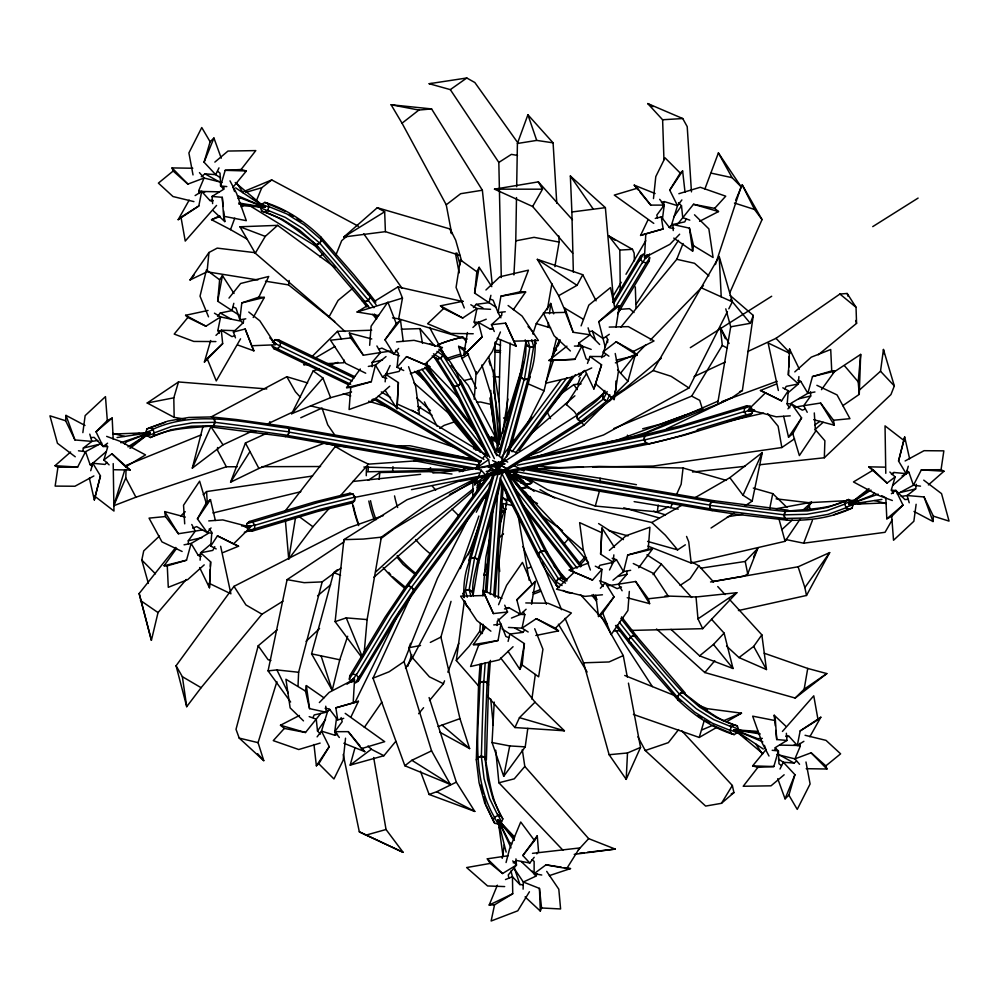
<?xml version="1.0" encoding="UTF-8"?>
<svg xmlns="http://www.w3.org/2000/svg" width="999" height="999" viewBox="0 0 999 999"><rect width="100%" height="100%" fill="white"/><g stroke="black" fill="none" stroke-linecap="round" stroke-linejoin="round"><path stroke-width="1.5" d="M499.188 442.694L499.275 424.35L494.043 391.208M483.591 681.405L480.019 682.255L478.558 684.54L476.323 759.789L477.784 757.429L481.356 756.418L483.591 681.405L487.1 682.467L488.573 684.814L486.388 759.827L484.89 757.429L485.052 732.854L487.1 682.467M476.461 479.145L472.939 482.117L472.752 495.729L473.876 495.117M513.911 274.925L515.771 240.846L516.495 197.577M516.67 186.751L517.407 143.481L527.909 114.773L553.084 142.832L556.78 203.321M520.741 482.979L523.426 482.717L523.451 481.268L516.333 476.273M494.018 393.144L495.279 341.945M498.339 598.389L499.263 559.915L506.593 500.224M498.926 401.586L500.511 339.648M237.175 466.745L226.373 466.783L135.926 497.215L113.699 505.756L125.787 477.997L126.049 469.58M599.949 482.679L600.087 478.246L528.346 467.17M523.101 889.16L523.326 882.03L513.936 868.094M759.203 464.81L824.325 457.767L824.887 440.759L815.159 429.433L823.176 422.29M607.567 342.582L607.679 339.51L606.306 336.713M842.756 405.706L859.252 394.368L860.676 354.408L832.654 372.902M488.586 476.81L479.882 481.793L479.707 485.826L481.143 486.051M298.014 686.126L298.626 672.277L322.178 581.893L340.859 568.119M199.625 567.557L209.44 587.737L210.277 569.467M210.414 566.421L210.627 561.85L200.599 552.822L210.976 543.993M477.435 491.146L477.547 488.661L482.08 484.727M788.024 392.819L798.401 383.953L788.373 374.9L788.586 370.342M788.723 367.295L789.21 356.643M789.347 353.596L789.56 349.026L799.375 369.218M385.339 390.584L397.003 408.691L398.389 382.58L385.814 374.388L390.097 365.522M501.835 312.587L501.685 315.434L491.458 324.7L494.268 331.506M506.443 419.38L510.214 343.069M497.102 625.524L497.315 621.253L507.529 612L504.732 605.182M609.515 569.979L613.186 562.325L600.611 554.12L601.997 528.021L614.497 547.427M565.122 618.331L583.578 662.812L609.128 754.72L626.198 779.357L627.497 752.971L640.534 747.427L628.446 683.141M480.019 682.255C478.758 727.334 470.566 776.348 494.468 817.332L493.169 820.541L494.705 823.301L498.201 823.95L501.535 822.127L502.834 818.918C490.921 800.261 489.298 777.709 484.89 757.017L481.318 756.131L477.784 757.429L476.361 760.114L479.058 782.667L484.727 803.021L493.169 820.541M397.003 408.691L398.389 382.58M600.611 554.12L601.997 528.021M527.797 728.396L525.212 746.865L503.708 776.323L492.057 742.557L494.23 702.097M343.718 718.356L337.724 719.879L335.864 707.816L353.171 702.971L354.57 679.133L329.121 692.419L319.355 702.559M655.282 218.419L661.276 216.895L663.136 228.946L645.829 233.766L644.43 257.592L669.879 244.33L679.645 234.216M97.802 440.472L91.883 441.383L74.95 439.96L65.659 420.766L65.984 415.384L84.99 425.449M243.556 319.767L243.381 322.59L233.391 332.005L235.464 337.837M477.322 491.683L477.959 481.056M914.01 511.463L933.016 521.528L933.341 516.146L924.05 496.953L907.117 495.529L901.198 496.441M200.112 560.189L200.599 552.822L212.812 550.387L214.773 546.653M798.888 376.586L798.401 383.953L786.188 386.376L784.877 388.873M493.893 464.036L485.576 475.087L474.762 484.827L475.262 477.559M209.44 587.737L210.627 561.85M474.225 399.2L476.211 371.703M788.373 374.9L789.56 349.026M480.069 664.285L478.596 684.29L480.219 682.142L481.593 663.548M482.33 633.503L483.017 624.263M485.389 591.945L491.208 513.299M484.115 629.482L484.34 626.385M486.863 592.307L493.144 506.943M490.397 660.401L488.573 685.027L487.275 682.667L483.828 681.493L485.202 662.849M490.247 594.48L497.814 491.895M502.01 482.754L493.693 595.928M487.275 682.667L488.761 662.537M503.221 486.226L495.067 597.327M246.466 527.435L246.753 523.701L249.313 521.54L314.872 501.835L349.538 493.306L352.784 493.956L354.857 497.115L354.495 500.861L351.973 503.009L317.382 511.538L251.948 531.218L248.614 530.569L247.19 528.483M751.81 408.429L750.374 406.343L747.052 405.694L681.605 425.549L647.027 434.165L644.505 436.313L644.143 440.059L646.216 443.206L649.462 443.868L684.128 435.252L749.687 415.359L752.247 413.199L752.534 409.465M386.026 356.556L375.449 365.097L371.316 381.693L350.774 387.537L349.088 409.515L372.889 401.011L389.635 386.301M612.974 580.207L623.551 571.628L627.684 555.019L648.226 549.175L649.912 527.222L626.098 535.701L609.365 550.412M782.804 387.812L788.261 390.721L787.162 404.445L789.822 407.754M216.196 548.938L210.739 546.041L211.838 532.317L209.178 529.008M478.546 685.938L456.306 660.501L469.093 646.328L479.795 631.143L480.432 623.426M482.729 595.654L485.914 557.08L489.96 537.325M249.313 521.54L252.685 522.152L254.832 525.299L254.508 529.02L251.948 531.218M385.152 381.843L385.814 374.388L399.076 371.428L401.386 367.545M613.848 554.882L613.186 562.325L599.924 565.284L598.389 567.882M749.687 415.359L746.315 414.747L744.168 411.6L744.492 407.879L747.052 405.694M364.111 653.621L367.12 619.58L381.368 537.162L430.631 501.848L475.536 478.558M239.51 315.434L217.682 301.211L219.63 279.77L222.44 275.587L234.016 293.494M859.252 394.368L858.203 381.818L860.676 354.408M255.519 252.735L217.22 248.114L208.953 252.497L207.068 271.815L257.817 279.97M345.529 738.211L343.206 760.202L333.953 778.97L318.768 763.736L329.245 746.64L321.491 731.131L327.709 711.088M653.471 198.576L655.794 176.598L665.047 157.854L680.232 173.064L669.755 190.16L677.509 205.669L671.291 225.749M403.708 370.504L397.053 367.32L398.464 353.559L395.754 350.249M595.292 566.196L601.947 569.393L600.536 583.154L603.246 586.463M496.403 307.542L474.612 293.082L476.848 271.765L479.133 267.307L491.795 286.676M508.041 651.323L519.867 669.405L522.152 664.934L524.388 643.618L502.072 628.833M361.725 657.342L335.127 621.64L343.906 539.66L407.005 499.737L459.503 480.994M89.373 478.121L94.318 499.912L100.449 475.874L92.82 463.261L106.181 451.623M463.898 596.977C463.274 584.153 465.197 569.592 470.866 558.091L474.65 557.517L477.822 559.627L478.509 563.199L473.026 595.441C471.353 583.478 475.699 571.353 477.822 559.627M472.302 591.82L469.13 589.747L474.65 557.517M525.961 341.558L520.491 373.938L521.178 377.51L524.338 379.62L528.134 379.033C533.816 367.445 535.739 352.784 535.102 339.847M526.211 342.757L525.561 355.507L521.178 377.51M892.819 485.339L906.18 473.651L898.551 461.026L904.682 437L909.627 458.803M379.083 479.383L379.845 472.515L429.008 471.653L451.973 474.013M369.667 345.304L371.116 326.173L387.874 302.085L396.278 323.639L384.99 339.835L393.768 353.933L399.45 355.869M629.333 591.42L627.896 610.526L611.126 634.615L602.722 613.049L614.01 596.865L605.232 582.779L599.55 580.869M253.209 317.52L264.373 297.415L258.853 297.128L241.795 302.897L239.847 319.83L242.894 323.289M550.561 327.884L547.927 327.123L548.451 322.689M549.487 313.798L550.699 303.434L536.263 323.614L532.917 333.853M497.14 449.325L497.839 443.456L494.942 439.935L492.769 439.423L491.183 440.946L491.895 443.681M533.553 468.918L599.05 466.421L683.066 468.007L681.156 484.265L676.186 495.254M356.456 674.15L351.648 682.117L349.338 679.158L349.787 675.824L385.065 617.207L404.995 587.624L407.842 585.951L411.488 586.888L413.761 589.885L413.361 593.181L393.469 622.727L358.229 681.218L355.344 682.966L359.353 676.311M336.513 718.194L334.765 731.693L339.335 737.487M662.487 218.631L664.235 205.095L659.665 199.313M358.229 681.218L358.678 677.846L393.868 619.405L413.761 589.885M613.898 303.097L640.322 259.066L640.771 255.694L643.656 253.958L639.647 260.627M456.306 660.501L464.335 601.198M617.632 313.761L649.213 261.101L649.662 257.767L647.352 254.807L642.544 262.799M858.728 390.646L880.519 371.253L883.441 349.488L894.33 385.951L890.958 394.555L824.325 457.767M278.908 349.338L271.865 346.004L273.913 348.726L277.285 348.801L280.007 346.253L280.532 342.482L278.496 339.797L275.125 339.672L272.365 342.232M334.715 321.666L288.561 284.915L289.173 280.494M531.88 699.138L535.327 674.5M349.787 493.256L352.947 494.118L354.857 497.352L354.333 501.086L351.735 503.096M507.992 472.265L649.213 443.918L646.053 443.044L644.143 439.81L644.667 436.088L647.265 434.078L524.125 458.778M527.472 478.134L547.502 489.735L595.292 506.056L657.28 511.875L658.254 505.107M666.558 428.858L732.055 397.614L742.382 390.509L753.296 315.459L730.082 295.429M70.617 451.998L55.02 465.709L57.942 467.257L55.145 486.101L74.95 486.238L93.881 475.949M928.383 484.94L943.98 471.228L941.058 469.692L943.855 450.861L924.05 450.686L905.119 460.964M502.21 858.341L504.283 844.829L498.039 819.704L514.66 837.087M329.932 709.565L326.198 712.262L309.553 708.628L305.494 691.083L306.343 685.601L323.963 697.814M673.776 238.087L692.657 251.149L693.506 245.667L689.447 228.147L672.802 224.513L669.068 227.223M502.597 432.829L507.917 399.026M615.996 326.998L619.405 305.682L614.735 307.48L598.751 321.765L605.219 347.09M82.867 451.061L83.354 448.014L91.883 441.383L89.785 434.14M909.215 502.772L907.117 495.529L915.646 488.911L916.383 484.34M329.37 508.204L312.924 526.748L288.723 559.078L295.579 517.307M486.238 319.218L478.396 322.39L482.167 336.863L463.661 355.294L467.432 332.53M531.568 604.17L535.339 581.393L516.833 599.825L520.604 614.323L511.451 618.069M637.037 436.788L717.557 404.233L730.706 326.798L725.786 308.853M656.53 629.008L704.794 672.539L795.179 698.051L804.158 689.21L807.729 668.443L764.198 653.209M547.352 309.69L551.91 283.579M554.857 266.671L559.153 242.083L558.766 235.889M488.898 489.035L413.761 590.134L413.199 593.381L488.012 492.732M474.612 293.082L479.133 267.307M513.361 309.715L525.636 292.045L520.192 291.808L500.924 296.191L498.039 312.562L500.924 317.819M485.639 626.985L473.364 644.63L478.808 644.867L498.076 640.496L500.961 624.138L498.076 618.905M519.867 669.405L524.388 643.618M467.132 339.111L398.663 318.856L402.472 298.089L397.939 286.913L374.238 301.486M217.682 301.211L222.44 275.587M189.136 200.187L178.184 219.668L198.813 205.981L201.686 191.458L219.43 191.82M809.864 736.725L820.816 717.232L800.174 730.906L797.314 745.441L779.57 745.117M503.708 776.323L509.715 745.928L525.212 746.865M82.855 432.629L85.14 415.621L105.469 396.628L107.305 420.492L96.016 431.78L103.122 446.491L107.78 446.565M219.231 333.279L217.844 330.519L220.604 316.958L214.448 313.174M353.409 681.393L354.008 678.496L347.028 684.228M769.667 508.853L772.751 493.643L753.321 488.086M916.133 504.283L913.86 521.266L893.531 540.247L891.695 516.371L902.984 505.107L895.878 490.409L891.22 490.347M475.674 324.687L474.175 322.065L476.973 308.541L470.829 304.732M523.326 612.012L524.825 614.635L522.027 628.159L528.171 631.98M148.364 583.404L141.808 560.052L143.719 550.899L159.428 536.063M290.622 702.01L268.082 670.866L287.1 579.632L344.018 541.883M744.467 506.168L752.185 501.123L762.287 452.572L729.844 477.684L694.867 497.777M510.964 870.941L512.45 876.747L512.737 893.755L494.542 904.832L491.133 921.003L517.769 910.813L529.433 891.77M578.284 345.904L578.933 342.957L590.097 334.802L588.086 327.834M470.866 558.091L465.359 590.384L467.257 597.202M524.338 379.62L529.87 347.24L527.971 340.497M528.134 379.033L533.641 346.603L531.743 339.735M506.056 862.524L509.602 848.75L520.729 822.002L534.527 840.559L522.839 855.506L529.82 863.024L534.19 857.304M601.648 357.754L607.679 339.51M175.774 547.44L139.148 593.531L151.398 640.322L158.029 612.574L186.276 579.482M490.896 295.304L489.148 302.66L476.198 304.32L473.414 307.58M527.472 423.551L544.068 390.759L556.655 337.737M508.104 641.395L509.852 634.04L522.802 632.379L524.65 630.219M633.403 714.435L699.225 737.449L704.42 719.967M706.493 711.475L707.192 708.653L698.501 705.157M337.4 569.742L333.703 572.602L311.588 653.858L332.205 690.321L339.76 659.777L347.677 636.263M479.882 481.793L479.707 485.826L483.866 482.592M94.318 499.912L100.449 475.874M233.816 303.321L231.98 310.577L220.28 313.024L217.545 316.308M252.585 430.931L222.989 444.83L192.332 468.119L203.009 426.398M898.551 461.026L904.682 437M277.21 629.782L258.217 645.779L236.014 729.32L239.211 738.099L263.773 760.664L258.067 742.657L276.885 681.63M500.162 466.458L524.138 379.545L527.922 379.158L530.194 376.373L508.678 454.358M353.196 681.48L354.008 678.496L349.425 682.529L354.008 678.496L352.884 681.268M499.05 451.673L520.529 373.701L521.053 377.272L499.512 455.457M499.625 468.344L474.862 557.592L471.078 557.979L468.806 560.764L493.481 471.828M506.318 457.317L527.922 379.158M224.076 186.788L223.301 189.535L212.025 196.441L212.637 203.609M176.598 548.364L164.098 565.746L167.27 565.871L186.513 560.214L191.134 543.493L207.942 533.591M395.804 741.32L383.891 755.719L350.174 765.122L354.995 747.801M471.078 557.979L495.841 468.806M501.136 481.58L478.471 563.436L477.947 559.865L501.473 474.975M595.292 506.056L599.313 491.52M821.503 389.66L834.902 371.054L831.73 370.916L812.487 376.561L807.866 393.294L791.058 403.234M774.924 750.099L775.686 747.339L786.962 740.446L786.363 733.278M611.4 397.777L627.946 381.306L635.414 354.483M90.722 470.716L92.82 463.261L105.07 464.435L107.005 462.312M908.278 466.208L906.18 473.651L893.93 472.477L891.42 474.25M439.697 732.155L469.63 748.576L459.965 718.618L440.921 637.087L451.036 601.361M460.314 568.606L478.883 516.046M496.89 449.525L523.863 361.65M234.952 330.669L221.303 330.219L222.677 343.619L204.408 362.05L210.664 340.509M150.424 437.537L153.297 436.276L154.296 432.867L152.859 429.295L149.775 427.684L146.89 428.971L145.866 432.38L147.377 435.901L150.424 437.537C170.142 427.372 192.832 428.209 213.873 425.749L215.085 422.29L214.161 418.681L211.925 416.983L236.563 419.555L286.701 426.61L288.811 428.309L289.298 431.893L287.874 435.339L285.402 436.6L210.889 426.96L213.424 425.699L237.899 428.321L287.874 435.339M849.225 509.34L846.141 507.729L844.704 504.158L845.703 500.749L848.576 499.488L851.623 501.136L853.134 504.645L852.11 508.054C831.955 517.694 809.54 520.866 787.362 520.217L784.839 518.456L710.189 508.941L709.702 505.344L711.126 501.91L713.598 500.661L788.111 510.189L785.576 511.438L761.101 508.866L711.126 501.91M234.578 191.508L233.017 187.213L246.366 170.966L241.096 169.505L225.187 170.33L220.592 185.964L224.001 189.148M764.422 745.379L765.983 749.65L752.634 765.883L757.904 767.344L773.813 766.545L778.408 750.923L774.999 747.739M109.116 464.86L103.859 459.965L107.592 447.302L106.294 444.755M220.679 177.959L215.684 174.65L204.071 162.225L210.127 141.771L213.936 138.037L221.254 158.204M184.852 419.068L174.163 417.382L173.801 397.827L178.496 381.955L266.783 388.923M777.746 778.683L785.064 798.863L788.873 795.129L794.929 774.675L783.316 762.249L778.321 758.94M889.884 472.04L895.141 476.935L891.408 489.597L893.343 493.419M584.977 370.354L593.881 388.973L601.548 364.822L589.972 356.468L587.474 363.411M487.787 493.506L486.55 497.564L484.403 498.026L486.513 494.418M511.201 444.093L512.45 440.035L514.597 439.572L511.788 444.38M113.699 505.756L124.85 469.705M483.791 575.024L488.024 561.713M499.775 524.725L504.945 508.454M505.881 505.494L506.83 502.534M593.881 388.973L601.548 364.822M558.204 345.891L560.102 339.985M715.421 264.548L741.083 186.726L718.393 152.947L704.894 188.936M662.837 205.969L664.323 201.598L677.509 205.669L681.88 199.937M317.108 736.862L321.491 731.131L334.677 735.189L335.676 732.279M591.183 349.4L581.905 346.004L574.912 359.303L553.446 360.364L545.654 383.254L572.777 376.873L591.733 367.932M370.492 297.227L370.042 294.58L353.921 274.8L321.079 237.213L321.616 239.972L319.867 243.257L316.633 244.992C299.413 232.655 283.104 216.895 261.688 211.126L260.514 207.842L261.775 204.233L264.822 202.397C286.214 208.816 304.895 221.566 320.854 236.963L321.616 239.972L370.492 297.227L368.419 300.224L365.085 301.823L362.412 301.086L313.649 243.906L316.333 244.718L332.729 263.049L365.085 301.823M407.692 666.445L411.775 654.732M628.508 640.009L677.384 697.152L678.146 700.174C694.105 715.546 712.799 728.221 734.178 734.615L737.225 732.779L738.486 729.17L737.312 725.886C715.896 720.167 699.575 704.457 682.367 692.145L679.133 693.868L677.384 697.152L677.921 699.924L645.079 662.399L628.958 642.657L628.508 640.009L630.581 637L633.915 635.414L636.588 636.151L685.351 693.219L682.667 692.407L666.271 674.113L633.915 635.414M710.189 508.941L712.299 510.639L737.512 514.398L787.075 520.167L784.839 518.456L783.915 514.847L785.127 511.401C806.181 508.916 828.87 509.702 848.576 499.488M261.688 211.126L264.66 212.1L267.695 210.277L268.993 206.656L267.769 203.371M731.218 733.628L730.007 730.344L731.305 726.735L734.34 724.899L737.312 725.886M468.319 554.732L481.181 519.605M246.641 238.848L230.532 229.633L234.765 218.169M577.609 384.827L580.257 377.647M412.05 658.154L408.953 647.689L410.589 643.306M323.976 443.269L258.903 468.444L230.594 482.18L245.429 443.007L266.708 433.291M730.706 326.798L750.299 323.326L753.296 315.459M520.192 291.808L528.446 270.18L499.837 276.798L485.951 289.972M429.545 700.524L443.444 683.728L444.543 680.831M447.839 672.165L458.828 643.281M478.808 644.867L470.554 666.508L499.163 659.889L513.049 646.728M785.451 539.46L803.683 543.194L812.412 520.367M712.449 581.643L744.205 576.073L747.727 573.876L757.679 548.538L745.217 561.45L700.536 568.231M500.424 331.98L492.395 351.348L476.56 374.3L466.983 352.085M498.563 604.707L506.605 585.327L522.44 562.4L532.017 584.602M620.916 327.073L676.76 259.303L683.079 243.506M404.021 661.625L431.568 750.861L450.362 784.465L404.857 765.746L373.014 678.184L389.111 671.778L404.021 661.625L437.425 578.384L469.418 516.171M525.099 896.89L540.309 911.063L541.558 907.979L539.448 888.398L523.326 882.03L535.789 876.223L537.312 873.813M213.424 425.699L214.81 422.29L214.161 418.681L211.638 416.933L188.898 417.445L168.082 421.041L149.775 427.684M335.901 254.982L341.683 240.672L347.265 235.864M846.141 507.729L828.121 514.36L807.542 517.957L784.839 518.456L784.19 514.847L785.576 511.438M581.093 325.874L588.823 305.12L610.476 287.6L614.735 307.48M646.116 255.644L644.992 258.416L649.65 254.583M204.071 162.225L213.936 138.037M785.064 798.863L794.929 774.675M494.542 904.832L489.185 905.044L497.365 885.189M256.468 200.612L261.8 187.7L271.74 179.932L358.441 226.249M199.213 193.494L198.714 190.684L204.071 178.022L199.45 172.615M552.459 356.506L559.103 340.796M799.787 743.406L800.286 746.216L794.929 758.878L799.55 764.297M735.651 200.237L742.22 184.877L762.037 219.593L729.769 292.844M551.648 358.566L559.802 340.209M472.614 469.255L285.19 436.551L287.675 435.502L289.173 432.13L288.886 428.471L286.9 426.648L475.874 459.64M474.762 484.827L481.268 470.204L475.874 468.818L480.531 461.026M509.353 475.624L712.1 510.601L710.114 508.778L709.827 505.119L711.325 501.748L713.798 500.699L526.386 468.369M192.332 468.119L210.914 426.635L222.989 444.83M626.198 779.357L640.534 747.427M752.185 501.123L743.019 495.254L762.287 452.572M634.14 501.623L670.591 507.617L672.452 503.496M535.014 702.172L564.41 730.781L514.922 727.547L519.455 717.657L535.014 702.172L500.749 658.079M373.014 678.184L410.639 596.428M258.853 297.128L268.719 276.473L240.622 283.491L228.996 298.089M351.198 716.458L358.429 701.31L335.864 707.816M663.136 228.946L640.571 235.439L647.789 220.304M218.993 167.869L215.684 174.65L204.932 173.838L201.298 176.736M780.007 769.03L783.316 762.249L794.068 763.061L796.49 761.138M525.162 468.344L523.851 471.016L513.086 465.072M753.646 556.793L757.679 548.538M354.92 702.584L399.6 611.625M312.962 717.482L314.223 714.934L326.198 712.262L325.761 706.218M686.038 219.305L684.777 221.853L672.802 224.513L673.239 230.544M612.15 397.202L610.289 400.362L606.668 401.136L603.346 399.138L602.372 395.542L604.907 390.434M609.852 394.755L606.668 401.136L580.844 421.466L577.647 419.355L576.735 415.659C584.053 406.306 596.303 401.336 604.358 392.245C597.489 402.21 586.251 408.429 576.735 415.659M603.346 399.138L607.155 391.533M614.822 391.995L616.096 389.46L615.884 381.069M351.573 391.958L330.607 397.677L291.671 413.723L313.187 370.904L319.031 368.893M240.559 338.823L216.259 380.919L207.105 358.504L222.677 343.619M602.484 395.367L603.421 399.063L606.668 401.136L610.327 400.287L611.613 397.727M535.851 457.018L603.508 434.99L688.96 387.974L727.422 311.588M728.82 308.816L732.317 301.86L719.205 256.518L653.159 370.542L608.491 400.986M352.635 681.181L354.008 678.496L350.786 681.768M646.365 255.732L644.992 258.416L649.575 254.37M57.942 467.257L77.635 467.082L85.552 451.698L101.711 442.982M941.058 469.692L921.365 469.842L913.448 485.227L897.289 493.968M405.494 667.944L412.5 657.817L460.177 567.032L473.676 544.542M558.641 295.692L577.047 285.339L582.742 274.713L537.337 259.365L558.641 295.692L566.008 312.799M476.273 512.212L483.603 498.489M738.423 610.551L806.505 595.466L829.669 552.597L798.114 566.783L710.551 581.98M344.992 331.518L329.083 316.745L338.087 300.424L353.147 288.012M211.913 533.204L207.33 532.679L197.427 518.843L206.194 503.071L210.464 499.587L215.347 520.467M783.653 416.283L788.536 437.15L792.806 433.653L801.573 417.919L791.67 404.083L787.087 403.571M570.504 380.619L565.946 388.723L551.972 405.269M532.629 206.493L542.494 189.198L538.349 181.868L494.505 189.161L532.629 206.493L572.714 253.259M534.527 840.559L537.25 835.813L538.548 851.573L536.8 853.87M892.307 519.642L885.039 532.305L803.683 543.194M612.549 297.053L621.241 282.305M625.986 274.263L645.766 240.734M329.083 316.745L255.282 253.209L265.259 236.401L277.61 225.362L335.227 267.645M484.403 454.533L485.951 451.948M614.572 308.703L642.644 262.025L640.322 259.066M580.844 421.466L584.39 420.741L586.251 417.607M640.771 255.694L612.712 302.397M649.213 261.101L646.291 262.887L618.269 309.59M349.787 675.824L352.709 674.038L387.949 615.496L407.842 585.951M358.678 677.846L356.356 674.887L391.596 616.395L411.488 586.888M646.44 263.112L649.662 257.767M349.338 679.158L352.56 673.826M613.898 428.484L691.683 396.116L722.289 345.417L720.341 327.572L729.083 343.481M602.372 395.542L604.32 392.332M610.327 400.287L612.275 397.078M637.911 736.837L645.242 750.511L705.631 806.081L721.453 803.321L732.342 785.501L681.668 730.681M521.216 861.538L534.128 873.663L545.978 864.847L566.758 868.543L579.67 847.964L532.492 853.346M682.667 692.407L679.332 694.068L677.384 697.152L694.58 712.037L712.175 723.139L730.007 730.344M316.333 244.718L319.655 243.057L321.616 239.972L304.42 225.05L286.825 213.911L268.993 206.656M230.594 482.18L249.987 451.573L245.429 443.007M497.914 472.015L504.757 472.14L505.906 470.367L496.54 471.99M566.271 404.67L586.563 373.589M505.956 470.691L584.178 420.904L585.501 418.868M210.739 546.041L217.445 535.876L238.549 546.228L223.002 552.572M775.998 384.178L760.451 390.497L781.555 400.861L788.261 390.721M636.238 304.033L678.508 240.372M313.961 744.492L316.371 765.808L329.245 746.64M669.755 190.16L682.629 171.004L685.039 192.308M500.899 463.736L576.81 415.409L578.821 412.412M197.427 518.843L210.464 499.587M788.536 437.15L801.573 417.919M647.939 546.091L691.183 563.049L785.102 541.308L800.474 518.618M806.455 509.79L811.575 502.222L776.148 508.741M692.082 562.125L698.85 565.846L690.084 578.758L680.107 585.402M205.769 272.44L190.047 279.957L208.953 252.497M647.602 254.658L644.992 258.416L649.537 254.245M673.663 217.07L681.493 205.782L678.483 202.735M364.335 727.397L381.843 702.097M320.517 734.065L317.507 731.006L325.524 719.48M351.336 682.342L354.008 678.496L351.161 682.017M463.898 597.14L463.211 593.493L465.359 590.384L469.13 589.635L472.302 591.658L473.439 595.754M726.548 646.091L738.985 657.567L753.683 646.415L761.85 634.852L729.295 599.2M806.505 595.466L804.869 587.574L829.669 552.597M617.744 313.099L620.466 309.29L629.532 308.654L634.003 312.55M505.469 459.977L489.722 466.133L475.387 468.718L481.356 460.427M483.054 458.066L484.765 455.694L487.45 454.308M188.411 543.618L188.299 540.771L195.28 531.106L202.647 529.882M463.211 593.369L465.359 590.384L469.13 589.747M810.539 391.733L810.701 396.004L803.72 405.669L794.879 407.142M432.167 355.931L436.988 358.978L440.671 358.366L442.957 355.244L442.545 351.586L440.484 350.012M566.833 581.043L562.012 578.034L558.329 578.633L556.043 581.768L556.455 585.414L559.378 587.612M282.967 601.161L261.988 614.21L201.111 687.699L186.713 706.68L176.074 665.759L234.003 586.351L348.214 527.947L383.441 515.534M522.839 855.506L537.25 835.813M350.774 387.537L346.591 387.624L360.302 368.981M638.686 567.744L652.409 549.1L648.226 549.175M647.764 254.658L644.992 258.416L648.214 255.132M515.821 452.747L572.377 376.286M351.236 682.242L354.008 678.496L351.149 682.105M510.089 448.514L561.138 379.57M512.087 451.773L566.92 377.709M575.424 374.687L519.068 450.836M489.085 474.488L405.119 587.412L408.079 585.913L491.408 473.801M413.761 590.134L411.65 587.05L493.306 477.197M500.699 465.022L497.252 469.655L500.636 466.683M204.408 362.05L207.105 358.504M366.995 307.005L362.25 300.924L364.797 301.773L368.169 300.349L370.404 297.427L370.167 294.742L367.644 293.856M631.356 643.381L628.833 642.494L628.596 639.81L630.831 636.887L634.19 635.464L636.75 636.313L621.553 616.858M241.096 169.505L255.781 150.599L227.984 151.049L214.86 162.1M284.628 511.663L335.252 446.541L339.922 446.491M757.904 767.344L743.219 786.263L771.016 785.826L784.14 774.787M211.051 527.922L207.33 532.679L196.653 526.598L192.682 528.171M787.949 408.841L791.67 404.083L802.347 410.164L804.994 409.128M564.11 579.62L562.137 578.184L558.404 578.758L556.043 581.768L556.543 585.501L558.516 586.987M438.873 349.225C448.801 357.642 456.805 370.666 460.614 383.004L458.216 386.001L454.433 386.526L451.511 384.378L433.903 356.655L436.863 358.828L440.596 358.241L442.957 355.244L442.457 351.511L439.622 349.4M678.621 729.582L668.368 742.632L645.242 750.511M384.99 339.835L400.499 320.192L403.259 341.483M647.851 254.795L644.992 258.416L647.839 254.882M677.197 224.663L693.506 204.296L714.66 208.366L718.518 211.551L699.575 221.316M595.741 595.217L598.501 616.508L614.01 596.865M320.879 713.311L305.494 732.504L284.34 728.421L280.482 725.249L299.425 715.471M627.946 381.306L620.591 373.176L634.49 355.656M653.021 574.612L661.35 564.123L646.977 554.82M556.455 585.414C550.062 575.436 540.796 565.896 538.386 554.145L540.784 551.148L544.555 550.624L547.477 552.772L565.097 580.344M216.558 205.419L185.24 241.071L180.981 217.183L198.813 205.981M782.429 731.455L813.76 695.828L818.019 719.705L800.174 730.906M239.71 320.904L220.604 316.958L205.906 326.211L187.849 317.495L174.213 334.078L193.781 341.433L215.884 341.571M417.857 410.289L420.654 406.905M418.631 713.723L423.588 707.717M704.794 672.539L714.797 660.751M190.047 279.957L194.081 275.237M372.202 366.745L372.078 362.462L380.532 352.547L390.646 351.074M626.835 571.403L626.91 574.263L618.468 584.165L608.354 585.676M522.302 749.625L524.812 766.458L514.273 778.833L498.901 782.779L495.716 750.212M494.742 452.385L503.671 459.877L507.904 454.92M427.46 471.328L430.644 467.632M578.758 376.71L583.891 370.841M291.671 413.723L322.927 378.009L313.187 370.904M397.053 367.32L406.506 356.643L429.77 366.621L410.364 373.701M398.613 348.464L393.768 353.933L381.868 348.089L378.958 349.163M340.671 495.454L368.419 464.148L425.799 460.189M588.636 563.011L569.23 570.067L592.494 580.057L601.947 569.393M600.387 588.236L605.232 582.779L617.132 588.636L621.49 587.012M487.687 456.406L451.398 384.14L454.195 386.451L457.967 386.089L460.527 383.241L460.364 379.632L495.916 450.499M499.712 480.369L538.636 557.517L538.473 553.921L541.033 551.061L544.805 550.699L547.602 553.021L506.63 471.915M284.34 728.421L273.264 740.634L298.751 749.525L320.142 743.094M714.66 208.366L725.736 196.191L700.249 187.275L678.858 193.706M891.995 474.587L893.93 472.477M538.773 465.359L536.725 467.594L527.872 467.782M578.346 849.862L588.673 838.636L615.222 849.075L574.213 854.357M671.028 629.37L699.6 655.844L713.473 644.442L724.113 633.116L711.563 619.318M630.544 630.444L702.684 628.671L736.825 592.707L696.028 596.99L665.009 595.966M466.021 467.857L462.425 471.553L463.161 469.43L465.659 467.757M874.462 493.031L872.327 495.229L848.875 504.408L885.876 502.897M124.525 443.918L126.673 441.733L150.125 432.642L113.124 434.041M633.978 356.905L645.916 344.643M650.262 340.184L703.471 285.564M605.844 354.52L603.821 356.556L589.972 356.468M463.661 355.294L482.167 336.863M527.672 456.318L540.709 451.536L583.816 425.237L603.671 405.469M516.833 599.825L535.339 581.393M312.4 356.181L337.5 331.343L371.715 330.207M504.757 472.14L505.906 470.367L503.184 470.679M217.445 535.876L233.516 543.906L250.574 527.185L222.802 519.917L208.741 520.904M781.555 400.861L765.484 392.819L748.426 409.54L776.198 416.808L790.259 415.846M215.984 335.364L221.303 330.219L232.018 336.638L234.653 335.664M424.937 364.273L442.482 347.502L414.011 340.322L396.553 341.908M574.063 572.415L556.518 589.185L584.989 596.366L602.447 594.792M490.546 309.315L476.973 308.541L462.724 318.019L443.606 308.541L427.609 323.738L450.911 333.429L473.226 333.753M306.044 641.346L319.568 628.533M508.454 627.434L522.027 628.159L536.276 618.681L555.394 628.159L571.391 612.986L548.089 603.271L525.774 602.946M180.757 515.934L185.24 511.7M203.197 494.742L206.568 491.57L312.537 476.024M472.914 327.46L478.396 322.39L490.209 329.083L493.169 328.559M526.086 609.24L520.604 614.323L508.791 607.617L505.831 608.166M785.102 541.308L781.88 529.582L792.157 520.117M803.583 509.59L811.575 502.222M375.612 572.065L423.588 528.171L473.414 488.723M204.196 564.872L187.725 579.62L168.282 587.312L167.27 565.871M794.804 371.903L811.275 357.155L830.718 349.5L831.73 370.916M603.421 399.063L577.647 419.355M178.184 219.668L180.981 217.183M818.019 719.705L820.816 717.232M610.289 400.362L584.39 420.741M460.239 255.494L385.389 231.656L343.856 236.988L377.297 207.717L450.112 229.008L455.706 240.222L461.75 261.513M530.756 434.028L574.912 395.816M373.738 577.372L473.476 490.596M476.998 487.524L480.507 484.465M319.692 256.805L323.027 253.921M316.371 765.808L318.768 763.736M680.232 173.064L682.629 171.004M498.588 538.186L503.546 533.928M721.453 803.321L733.94 792.619L732.342 785.501M96.016 431.78L112.175 418.057L113.187 439.061M881.78 495.716L885.813 497.827L886.825 518.806L902.984 505.107M317.595 595.804L330.657 584.802M661.301 358.216L624.525 389.036L614.085 395.741M818.256 354.782L856.568 323.364L856.031 307.292L847.177 293.469L839.897 294.043L775.998 338.336L747.739 351.536M192.795 168.244L172.053 167.919L173.139 171.041L158.391 183.117L172.977 196.528L193.931 201.623M396.278 323.639L400.499 320.192M598.501 616.508L602.722 613.049M806.205 768.681L826.947 769.005L825.848 765.871L840.609 753.833L826.011 740.371L805.069 735.276M553.446 360.364L548.863 360.489L566.92 346.166M477.06 485.839L479.483 483.916M484.34 480.069L487.987 477.185M611.663 563.511L616.483 559.69L623.551 571.628L630.656 570.304M368.331 366.421L375.449 365.097L382.517 377.035L387.337 373.239M868.905 490.209L848.875 504.408L853.433 503.996L848.875 504.408L869.005 488.598M451.698 233.554L446.241 204.795L402.035 123.202L418.881 110.052L431.58 108.916L482.367 190.222L492.27 284.628M129.995 448.389L150.125 432.642L145.579 433.017L150.125 432.642L130.095 446.765M598.751 321.765L619.405 305.682M404.857 765.746L411.863 760.289L431.568 750.861M795.179 698.051L826.81 673.588L807.729 668.443M616.308 360.102L637.225 355.282L633.416 351.423L616.158 341.77L603.009 351.923L608.915 356.181M446.241 204.795L460.651 193.706L482.367 190.222M103.859 459.965L111.975 453.783L130.157 470.017L114.373 469.742M884.627 467.145L868.843 466.845L887.025 483.091L895.141 476.935M350.174 765.122L371.291 749.25L383.891 755.719M241.333 207.03L243.606 205.332M107.592 443.181L103.122 446.491L94.118 437.362L91.009 437.612M380.706 538.736L394.393 528.633L475.674 479.682M891.395 493.706L895.878 490.409L904.882 499.55L907.991 499.3M754.382 410.814L748.351 410.527L750.736 408.778M561.401 393.556L573.851 384.627L581.168 383.828M466.795 77.997L429.183 83.716L450.312 89.623L466.795 77.997L474.85 82.53L518.219 143.357M881.93 499.413L848.875 504.408L859.04 497.377M138.686 440.522L150.125 432.642L117.07 437.537M804.158 689.21L826.81 673.588M609.303 334.303L603.084 338.574L592.37 331.144L589.535 331.518M592.719 467.045L653.159 466.058L781.842 447.54L794.53 438.823M814.834 424.875L819.917 421.391M475.387 468.718L488.623 459.715L484.765 455.694M174.163 417.382L147.203 402.997L178.496 381.955M439.697 428.334L444.043 425.412L454.133 421.978L477.01 449.538M368.231 480.307L379.845 472.515M702.684 628.671L697.976 618.868L736.825 592.707M461.913 358.504L468.568 354.158L458.628 346.341L461.913 358.504L476.348 388.336M647.589 541.421L677.634 549.862L685.351 544.817M711.051 528.009L734.19 512.887M851.872 503.821L848.875 504.408L871.028 490.072M127.959 446.89L150.125 432.642L147.128 433.216M501.286 277.61L498.826 162.425L511.401 154.37L517.494 155.432M502.21 471.328L580.606 421.428L584.178 420.904M754.457 410.601L748.351 410.527L750.961 408.853M513.211 862.849L516.833 860.539L529.82 863.024M195.117 195.579L201.686 191.458L209.965 200.537L213.012 200.911M803.883 741.32L797.314 745.441L789.035 736.35L785.988 735.976M343.856 236.988L384.677 211.763L377.297 207.717M378.658 315.559L357.105 312L367.644 305.532M508.066 855.756L487.312 858.828L490.247 863.411L502.547 873.526L516.471 865.047L515.946 858.865M111.975 453.783L125.674 466.845L145.542 454.907L120.005 441.271L106.656 436.376M887.025 483.091L873.326 470.017L853.458 481.943L878.995 495.591L892.344 500.511M306.281 363.286L303.671 364.822L309.877 364.498M315.397 357.929L334.952 346.441M525.299 487.025L579.37 506.193L651.823 522.502L682.767 504.732M699.225 737.449L716.395 727.584M726.96 721.515L741.495 713.174L707.192 708.653M798.076 382.892L800.761 381.393L807.866 393.294L814.947 391.97M184.053 544.817L191.134 543.493L198.239 555.382L200.924 553.896M120.792 442.744L150.125 432.642L144.705 435.539L150.125 432.642L147.09 433.341M878.208 494.193L848.875 504.408L854.295 501.486L848.875 504.408L851.91 503.696M902.085 475.924L908.903 472.277L913.448 485.227L920.504 486.151M494.468 817.332L497.877 815.509L501.286 816.158L502.834 818.918M78.484 450.774L85.552 451.698L90.097 464.647L94.181 462.462M211.388 416.795L286.838 376.723L307.642 382.954M495.504 450.124L500.874 447.327M449.463 494.542L475.661 480.944M482.554 477.36L485.302 475.936M633.416 351.423L654.033 340.959L628.371 326.636L609.215 327.073M430.319 642.407L440.921 637.087M107.305 420.492L112.175 418.057M886.825 518.806L891.695 516.371M420.429 771.228L429.108 794.455L436.688 791.745L456.331 782.155L429.095 697.552M230.532 229.633L211.551 219.718L219.68 215.772M754.52 410.477L748.351 410.527L751.048 409.215M489.185 905.044L512.737 893.755M731.256 793.893L733.94 792.619M266.671 424.313L293.444 411.738M507.579 473.688L509.49 472.789L509.24 472.102L500.674 469.23L507.579 473.688L509.49 472.789L507.005 471.615M694.068 376.598L725.137 362.088M300.761 417.757L322.04 408.042L327.722 424.812L334.465 434.565M717.557 404.233L732.055 397.614M657.28 511.875L668.568 506.805M600.511 615.209L623.276 655.594L609.028 661.962L583.578 662.812M718.256 401.036L645.878 432.604L620.654 440.234M739.547 391.745L742.382 390.509M701.985 729.882L713.274 725.112M723.151 720.928L741.495 713.174M615.384 362.862L633.978 355.082M243.868 191.521L271.74 179.932M126.186 465.384L201.336 434.815M505.482 879.545L512.45 876.747L519.93 884.59L523.001 884.777M493.806 471.091L496.491 470.042L492.045 470.766M211.551 219.718L219.88 216.521M661.425 202.71L664.323 201.598M334.677 735.189L337.575 734.078M173.139 171.041L187.874 184.103L204.071 178.022L221.903 182.442M825.848 765.871L811.126 752.796L794.929 758.878L777.097 754.495M845.703 500.749L827.996 507.305L807.829 510.889L785.127 511.401M844.704 504.158L826.86 510.751L806.605 514.298L783.915 514.847M154.296 432.867L172.14 426.311L192.395 422.802L215.085 422.29M153.297 436.276L171.004 429.77L191.171 426.211L213.873 425.749M702.884 408.579L660.676 424.088L642.644 428.783M721.802 401.623L777.11 381.293M686.438 414.685L616.982 440.234L600.287 444.093M844.692 503.683L851.623 501.136M846.091 507.23L853.134 504.645M833.678 514.81L852.11 508.054M146.89 428.971L165.322 422.252M152.859 429.295C196.029 409.602 244.043 422.602 288.811 428.309M145.866 432.38L152.909 429.82M147.377 435.901L154.308 433.366M438.111 726.523L459.965 718.618M147.253 433.653L150.125 432.642M848.875 504.408L851.747 503.384M329.245 365.372L337.999 362.35M335.127 621.64L346.253 617.882L367.12 619.58M549.3 875.636L570.491 868.593L564.36 867.656M640.571 235.439L645.829 233.766M353.171 702.971L358.429 701.31M510.714 470.641L526.623 484.39L531.793 482.792L531.443 480.919L525.886 478.996L511.975 471.341M490.209 329.083L493.081 328.196M504.483 608.94L508.791 607.617M357.105 312L402.472 298.089M744.492 407.879L679.058 427.709L644.505 436.313M744.168 411.6L678.733 431.481L644.143 440.059M697.24 429.632L746.315 414.747M746.303 415.01L752.247 413.199M254.832 525.299L320.267 505.606L354.857 497.115M744.43 408.141L750.374 406.343M743.606 412.162L751.048 409.915M246.753 523.701L252.697 521.915M248.614 530.569L319.942 509.378L354.495 500.861M657.517 217.832L656.805 215.11L664.235 205.095L650.761 205.12L637.487 188.174L614.31 195.092L653.783 223.389M252.685 522.152L318.157 502.472L352.784 493.956M247.952 526.997L255.394 524.775M341.121 717.594L342.195 721.665L334.765 731.693L348.239 731.643L361.513 748.601L384.69 741.67L345.204 713.373M244.343 532.267L251.76 530.069M245.804 192.357L261.8 187.7M537.599 465.721L540.571 464.872M365.472 835.276L386.039 829.507L403.121 852.347L359.328 831.842L343.219 754.482M233.391 332.005L245.167 328.996L253.858 350.824L238.062 345.117M475.649 449.962L478.146 449.338M812.487 376.561L834.902 371.054M164.098 565.746L186.513 560.214M617.969 576.46L626.91 574.263M241.795 302.897L264.373 297.415M372.078 362.462L382.53 359.94M212.962 512.974L300.849 491.708M346.591 387.624L371.316 381.693M627.684 555.019L652.409 549.1M486.875 474.138L502.634 470.442M798.825 398.776L810.701 396.004M900.474 492.432L915.646 488.911M83.354 448.014L98.526 444.518M188.299 540.771L201.985 537.612M247.602 527.085L250.649 526.386L241.608 525.924M727.334 421.416L763.711 413.136M187.849 317.495L185.577 315.297L208.029 310.464M443.606 308.541L440.484 305.819L463.161 301.223M511.226 466.458L514.235 465.846M517.245 465.247L644.143 439.81M504.308 471.503L646.053 443.044M535.839 635.489L558.516 630.893L555.394 628.159M644.667 436.088L520.979 460.889M247.602 526.997L250.649 526.386L244.543 526.286M354.857 497.352L478.758 472.902M147.203 402.997L173.801 397.827M486.263 471.441L496.778 469.393M515.771 240.846L534.078 237.337L559.153 242.083M490.122 473.301L494.118 472.539L491.371 472.477M408.953 647.689L420.542 645.491M480.219 682.142L483.828 681.493M490.247 863.411L466.645 867.557L487.562 885.951L504.67 886.575M245.791 318.806L239.847 319.83L235.989 308.142L233.329 307.143M177.26 420.204L180.245 419.692M500.924 296.191L525.636 292.045M754.47 410.164L748.351 410.527L751.373 410.015M473.364 644.63L498.076 640.496M247.627 526.885L250.649 526.386L246.016 526.398M727.384 516.808L742.619 514.285M517.407 143.481L536.713 140.409L553.084 142.832M371.765 338.961L349.388 333.067L350.686 337.937L363.361 355.232L380.532 352.547L376.898 345.954M748.351 410.527L751.335 410.052M813.686 419.692L834.29 425.199L833.516 420.242L820.616 403.034L803.72 405.669L807.229 412.287M185.315 517.082L164.71 511.588L165.484 516.533L178.384 533.741L195.28 531.106L191.771 524.487M627.235 597.752L649.612 603.646L648.301 598.776L635.639 581.48L618.468 584.165L622.102 590.759M246.166 527.072L250.649 526.386L244.53 526.723M500.437 512.412L504.82 511.788L500.861 509.552M573.351 272.215L571.878 211.988L605.382 207.655L613.573 300.612M472.939 482.117L475.374 481.818M579.582 853.233L584.228 852.696M587.337 852.334L615.222 849.075M350.686 337.937L330.519 340.222L345.816 363.474L365.709 373.201M491.458 324.7L505.594 323.102L516.121 346.154L497.065 338.324M501.935 598.364L482.879 590.509L493.406 613.573L507.529 612M648.301 598.776L668.481 596.515L653.184 573.251L633.291 563.523M505.269 311.763L498.039 312.562L493.131 300.224L490.247 299.076M692.532 472.015L745.254 466.308M493.731 624.924L500.961 624.138L505.869 636.475L508.753 637.624M268.082 670.866L276.91 669.917L298.626 672.277M352.684 481.493L420.579 474.338M432.929 473.039L463.786 469.78M381.368 537.162L363.399 539.06L343.906 539.66M165.484 516.533L149.038 518.131L161.95 541.87L182.118 551.473M833.516 420.242L849.962 418.668L837.05 394.917L816.882 385.314M526.623 484.39L530.344 484.04L531.793 482.792L525.886 478.996M609.128 754.72L627.497 752.971M209.965 200.537L212.812 200.275M786.188 736.613L789.035 736.35M857.991 503.583L864.073 503.034M139.485 433.578L133.404 434.103L139.523 433.529M857.966 503.621L865.534 502.959M495.429 450.312L499.787 450M475.399 449.488L477.972 449.313L473.526 448.676M762.362 738.386L757.779 738.686L734.24 729.72L762.624 753.458M238.162 198.439L241.221 198.252L264.76 207.305L235.215 182.517M682.742 118.544L647.752 103.584L662.612 119.755L682.742 118.544L687.212 126.636L691.458 191.87M632.479 249.325L608.778 235.951L619.817 250.087L632.479 249.325L634.153 253.122L634.415 260.789M326.935 363.624L343.993 362.749L343.818 359.765M855.231 500.237L808.641 502.672L776.123 498.838M482.617 477.847L487.187 477.634L482.592 477.16M548.863 360.489L574.912 359.303M322.178 581.893L304.158 582.667L287.1 579.632M245.167 328.996L251.648 345.754L275.537 344.78L259.827 320.791L248.776 312.05M476.623 402.16L480.544 402.01L490.934 404.408L495.679 436.8M255.282 253.209L239.935 226.773L277.61 225.362M401.273 329.22L419.942 328.609L435.052 346.378M514.11 341.159L538.386 340.509L522.102 316.071L508.104 305.519M484.89 595.504L460.614 596.153L476.885 620.591L490.896 631.168M429.183 83.716L432.217 83.629M613.648 630.856L619.792 630.706M599.65 344.505L590.097 334.802L573.176 332.28L565.384 312.387L543.344 312.924L554.095 335.726L570.404 350.974M366.67 471.803L461.613 469.792M489.335 470.392L502.597 470.129M544.68 467.819L583.416 467.195M574.413 346.079L581.905 346.004L586.126 358.866L588.848 360.152M343.032 446.453L346.141 446.428M392.807 445.929L409.927 445.741L473.526 459.315M261.875 466.683L320.542 466.533M494.505 189.161L542.494 189.198M508.079 472.29L516.92 472.327M566.758 868.543L570.491 868.593M363.861 467.045L463.136 469.867M500.574 511.663L504.82 511.788M225.187 170.33L246.366 170.966M557.467 467.582L536.913 466.233M752.634 765.883L773.813 766.545M541.558 907.979L560.601 908.965L558.803 889.222L546.703 871.378M55.02 465.709L77.635 467.082M921.365 469.842L943.98 471.228M518.706 614.223L524.825 614.635M474.175 322.065L478.758 322.402M741.495 735.239L734.24 729.72L758.266 731.43M240.734 205.532L264.76 207.305L257.505 201.761M251.124 431.106L255.744 431.481M212.025 196.441L222.265 197.327L223.202 206.418M775.798 730.444L776.735 739.547L786.962 740.446M226.81 186.588L220.592 185.964L220.03 173.139L217.557 171.254M772.19 750.286L778.408 750.923L778.97 763.748L781.443 765.634M402.035 123.202L391.108 104.758L431.58 108.916M784.19 514.847L709.702 505.344M214.81 422.29L289.298 431.893M741.545 735.227L734.24 729.72L758.591 732.667M238.886 204.108L264.76 207.305L257.455 201.786M763.323 749.038L734.24 729.72L741.895 730.731M257.105 206.281L264.76 207.305L235.664 187.887M545.978 864.847L561.301 867.194M506.343 509.128L503.346 508.666L502.997 503.546L513.424 505.656M673.875 228.484L669.68 227.822L661.276 216.895M325.125 708.291L329.32 708.953L337.724 719.879M265.497 281.206L288.561 284.915M392.507 317.844L398.663 318.856M762.824 741.87L734.24 729.72L738.748 730.843L734.24 729.72L736.962 731.231L734.24 729.72L760.264 733.978M238.736 202.959L264.76 207.305L262.15 205.719L264.76 207.305L260.289 206.194L264.76 207.305L237.6 195.667M511.613 470.929L709.827 505.119M521.253 468.981L711.325 501.748M509.328 474.125L710.114 508.778M287.675 435.502L476.211 468.381M288.886 428.471L478.958 461.675M289.173 432.13L479.732 465.397M600.087 478.246L636.438 484.69M541.77 875.024L534.128 873.663L534.128 861.363L531.83 859.652M391.108 104.758L418.881 110.052M492.057 742.557L509.715 745.928M413.711 460.576L462.737 469.98M222.265 197.327L223.601 216.234L246.328 220.679L236.588 193.419L229.995 180.844M670.591 507.617L678.234 509.115M776.735 739.547L775.399 720.616L752.672 716.158L762.412 743.431L768.993 756.031M323.626 443.057L340.372 446.353M311.588 653.858L339.76 659.777M711.213 173.139L732.092 177.672L741.083 186.726M509.315 474.45L517.969 476.336M676.76 259.303L694.505 263.286L708.865 275.836M397.939 286.913L462.699 301.511M642.644 262.025L646.291 262.887M352.709 674.038L356.356 674.887M217.844 330.519L220.841 331.218M239.211 738.099L258.067 742.657M310.539 405.856L394.667 426.573L456.356 448.027M794.28 744.717L800.286 746.216M198.714 190.684L204.72 192.195M874.525 500.549L886.288 503.583M112.712 433.366L124.475 436.413M525.973 477.859L530.432 479.045M608.516 530.457L628.046 535.939M270.941 660.514L268.082 659.702L258.217 645.779M683.066 468.007L726.423 480.394M623.776 507.804L659.402 518.006M495.317 451.311L499.512 452.522M481.356 756.418L484.89 757.429M280.482 725.249L305.494 732.504M693.506 204.296L718.518 211.551M519.455 717.657L564.41 730.781M536.263 323.614L547.927 327.123M343.331 393.656L350.761 395.879M368.606 401.223L386.451 406.581M678.146 700.174L680.918 701.023M653.583 511.201L665.459 514.872M65.659 420.766L49.95 415.821L57.455 443.294L75.262 456.793M933.341 516.146L949.05 521.116L941.545 493.631L923.738 480.144M408.079 585.913L411.65 587.05M734.452 203.034L754.532 209.465L762.037 219.593M653.159 370.542L671.053 376.273L688.96 387.974M382.517 377.035L386.813 378.434M612.175 558.279L616.483 559.69M494.642 343.256L500.549 345.229M689.809 220.167L682.742 217.632L681.493 205.782M309.19 716.62L316.246 719.155L317.507 731.006M458.628 346.341L465.596 348.913M429.108 794.455L474.787 811.425L456.331 782.155M699.6 655.844L733.004 668.493L724.113 633.116M239.935 226.773L265.259 236.401M491.995 466.009L498.326 468.419L492.569 464.685M333.703 572.602L340.597 575.249M198.239 555.382L201.111 556.505M797.889 380.269L800.761 381.393M638.124 189.847L634.24 185.152L655.107 193.519M343.893 743.268L364.76 751.623L361.85 748.101M624.737 675.474L675.361 695.841M734.34 724.899L716.845 717.869L699.512 707.005L682.367 692.145M731.305 726.735L713.723 719.642L696.303 708.703L679.133 693.868M267.695 210.277L285.277 217.395L302.697 228.384L319.867 243.257M264.66 212.1L282.155 219.193L299.488 230.082L316.633 244.992M730.257 725.848L738.486 729.17M730.281 729.969L737.225 732.779M260.514 207.842L268.743 211.189M734.178 734.615L713.473 725.624M264.822 202.397L285.527 211.438M261.775 204.233L268.719 207.068M520.329 481.805L526.823 484.49L527.11 486.713L525.362 488.136L520.854 488.299L527.11 486.713L510.327 475.536M261.95 206.131L264.76 207.305M734.24 729.72L737.05 730.893M508.528 449.388L516.895 452.909M526.648 457.005L529.445 458.179M406.506 356.643L429.77 366.621M569.23 570.067L592.494 580.057M528.846 384.14L544.068 390.759M738.985 657.567L766.47 669.555L761.85 634.852M701.548 287.924L732.317 301.86M397.327 404.058L419.368 414.086L415.684 386.476L408.591 366.708M601.673 532.642L579.632 522.627L583.316 550.224L590.397 570.004M760.451 390.497L765.484 392.819M233.516 543.906L238.549 546.228M509.29 478.434L511.201 479.333L511.575 478.696L508.304 470.279L509.29 478.434L511.201 479.333L510.514 476.673M359.328 831.842L403.121 852.347M278.496 339.797L354.695 376.66M273.913 348.726L348.688 384.84M280.532 342.482L354.033 377.984M273.776 342.907L280.806 346.253M280.007 346.253L352.16 381.019M277.285 348.801L350.711 384.278M275.125 339.672L280.731 342.357M789.922 353.459L768.119 342.982L778.358 390.472M209.078 583.304L230.881 593.781L220.642 546.278M368.419 464.148L352.135 456.306L335.252 446.541M443.444 683.728L429.433 676.847L412.5 657.817M387.837 407.267L390.621 408.653M436.688 791.745L474.787 811.425M501.985 494.318L502.172 497.427L507.879 500.424L509.165 498.601L505.357 489.485M691.683 396.116L699.712 400.337L701.91 407.417M497.19 446.053L496.828 440.184L491.121 437.175L489.835 439.011L491.046 441.521M529.245 499.113L537.487 503.508M185.577 315.297L205.906 326.211M722.289 345.417L727.247 348.089M514.71 628.009L522.802 632.379M476.198 304.32L482.942 308.004M578.771 373.389L581.318 374.775M440.484 305.819L462.724 318.019M536.276 618.681L558.516 630.893M503.671 459.877L507.704 462.1M497.44 463.399L502.472 466.183M780.469 755.481L794.068 763.061M204.932 173.838L218.531 181.443M249.6 205.607L317.707 247.352M220.28 313.024L230.931 318.968M273.526 342.769L276.186 344.255L269.792 337.862M473.676 478.409L475.349 479.345M539.972 489.622L554.67 497.977M261.988 614.21L245.941 604.944L234.003 586.351M647.752 103.584L653.009 106.668M176.074 665.759L182.367 676.685L201.111 687.699M565.384 312.387L564.897 308.254L583.428 319.305M273.514 342.669L276.186 344.255L271.728 340.085M381.293 391.908L390.597 397.502M411.85 410.264L486.263 455.032M378.359 395.954L483.991 459.465M375.462 398.364L480.894 461.788M373.476 398.926L479.807 462.837M693.506 245.667L713.074 257.492L708.853 228.871L694.505 214.797M493.194 465.022L498.464 468.206M490.109 467.345L494.055 469.717M305.494 691.083L285.926 679.27L290.147 707.904L303.496 720.891M558.329 578.633L565.509 583.154M562.037 585.526L556.043 581.768L538.386 554.145M556.543 585.501L558.928 587M411.863 760.289L450.362 784.465M698.089 715.896L701.935 718.331M705.781 720.754L709.627 723.189M289.373 213.873L293.219 216.321M297.065 218.756L300.911 221.204M436.963 351.436L442.957 355.244L460.614 383.004M433.491 353.796L440.671 358.366M418.019 406.318L432.005 415.197M616.158 341.77L637.225 355.282M525.187 339.847L526.698 345.329L529.87 347.352L533.641 346.603L535.789 343.619L535.102 340.01M598.601 523.563L623.438 539.61M526.698 345.167L529.87 347.24L533.641 346.603L535.789 343.506L535.039 340.759M537.337 259.365L577.047 285.339M608.778 235.951L615.122 240.235M140.434 600.449L158.029 612.574M868.843 466.845L873.326 470.017M125.674 466.845L130.157 470.017M476.848 271.765L460.364 259.877L456.068 287.437L464.285 307.979M522.152 664.934L538.623 676.835L542.932 649.263L534.715 628.733M507.579 498.751L510.714 501.023M541.158 515.059L562.524 530.644M580.606 421.428L577.522 419.155L576.81 415.409M299.688 516.995L312.924 526.748M521.053 377.272L524.138 379.545M474.862 557.592L477.947 559.865M433.978 356.743L436.988 358.978M562.012 578.034L565.022 580.257M219.63 279.77L206.443 269.917L200.025 296.179L208.516 316.833M743.918 737.075L746.328 738.91M252.672 198.077L255.082 199.925M904.282 440.734L885.039 425.874L885.788 473.314M94.718 496.178L113.961 511.038L113.212 463.573M90.097 464.647L92.345 466.396M906.655 470.529L908.903 472.277M497.839 443.456L492.769 439.423L492.907 445.005M511.763 844.055L509.365 842.145L498.039 819.704L503.059 856.343M514.885 475.874L519.68 479.757M523.289 482.667L534.078 491.383M272.615 341.371L276.186 344.255L272.739 341.171M839.897 294.043L856.031 307.292M415.771 574.987L403.009 564.423L397.265 557.467M392.782 576.835L405.582 587.387M502.172 497.427L505.631 500.312L507.879 500.424L506.156 492.307M496.828 440.184L493.369 437.3L491.121 437.175L491.983 441.246M442.02 725.087L469.63 748.576M595.741 383.941L614.173 399.762L618.518 370.691L615.234 353.496M503.546 417.894L505.906 419.93M458.603 515.621L451.998 509.028M498.201 461.675L500.462 463.648M413.973 382.954L450.112 414.548L478.196 449.088M583.516 550.724L563.798 533.516L521.553 488.573M565.509 403.758L574.363 411.6L576.935 415.322M414.585 371.366L423.676 379.57M571.878 211.988L570.367 176.011L605.382 207.655M416.745 398.002L430.519 410.664M634.24 185.152L637.487 188.174M361.513 748.601L364.76 751.623M651.823 522.502L665.384 535.227L677.634 549.862M213.249 210.764L224.775 221.591L223.676 210.976M775.324 725.886L774.225 715.259L785.751 726.111M519.642 479.058L523.426 482.717M487.312 858.828L502.547 873.526M772.751 493.643L786.937 507.417M515.546 483.166L519.792 487.275M368.019 745.991L371.291 749.25M141.808 560.052L155.457 573.851M811.126 752.796L826.947 769.005M172.053 167.919L187.874 184.103M775.998 338.336L788.523 351.398M578.933 342.957L583.191 347.402M458.766 397.952L427.622 365.359L426.885 362.437M470.029 609.328L466.208 605.319L465.059 601.223M498.901 782.779L562.912 850.186M528.021 326.561L532.792 331.618L533.553 334.365M880.519 371.253L894.33 385.951M553.496 565.272L566.982 579.969M580.456 594.667L607.429 624.075M698.85 565.846L713.548 581.942M717.744 586.55L725.099 594.592M661.35 564.123L691.683 597.464M300.462 397.327L295.404 391.758L286.838 376.723M512.737 860.913L516.471 865.047L508.266 874.924L508.828 877.984M538.349 181.868L572.502 219.842M507.542 499.1L509.552 501.348M319.655 243.057L368.419 300.224M679.332 694.068L630.581 637M617.569 369.755L620.591 373.176M524.812 766.458L588.673 838.636M257.605 753.696L263.773 760.664M481.268 470.204L485.576 475.087M486.625 695.179L514.922 727.547M498.888 824.3L498.039 819.704L514.073 838.211M556.718 525.524L588.049 561.962M432.392 486.226L435.726 490.097M844.517 365.784L858.203 381.818M451.173 365.347L468.306 385.489L499.275 444.443M498.888 824.2L498.039 819.704L506.006 829.133M730.519 299.513L750.299 323.326M640.072 192.208L650.761 205.12M767.682 413.598L778.109 426.211L781.842 447.54M348.239 731.643L359.902 745.754M388.736 572.377L390.659 574.712M462.562 336.975L466.483 341.783M713.473 644.442L733.004 668.493M498.913 822.627L498.039 819.704L514.398 840.321M441.645 388.124L443.556 390.559M462.724 414.972L467.507 421.079M506.893 472.564L580.619 566.883M510.127 474.325L581.655 565.771M512.812 485.839L577.11 568.131M522.34 503.796L573.139 568.768M514.11 476.336L517.632 480.856M370.167 294.742L375.861 302.06M426.211 366.621L473.851 427.734M370.404 297.427L376.148 304.782M424.9 367.345L476.66 433.728M620.804 618.319L634.19 635.464M368.169 300.349L373.926 307.729M421.89 369.218L486.188 451.76M619.318 622.152L630.831 636.887M364.797 301.773L369.593 307.904M374.375 314.036L377.235 317.719M418.381 370.467L483.504 454.07M593.219 594.492L597.04 599.388M617.12 625.112L628.596 639.81M372.702 314.323L376.498 319.193M417.345 371.578L480.257 452.297M525.149 509.777L573.738 571.94M591.783 595.054L596.54 601.136M615.534 625.461L628.833 642.494M479.795 631.143L481.705 633.591M729.844 477.684L743.019 495.254M486.076 475.536L487.687 477.747M562.137 578.184L544.555 550.624M558.404 578.758L540.784 551.148M436.863 358.828L454.433 386.526M440.596 358.241L458.216 386.001M487.312 434.153L490.871 439.148M363.786 233.828L401.998 288.199M429.558 327.397L446.553 358.816M581.231 421.528L583.816 425.237M570.367 176.011L593.319 209.216M573.851 384.627L577.26 389.61M511.001 847.864L498.039 819.704L501.461 824.799L498.039 819.704L499.038 822.652M532.355 871.091L535.789 876.223M450.312 89.623L498.826 162.425M755.831 744.093L762.512 754.233M236.488 182.692L243.169 192.857M615.821 630.369L652.359 686.575M428.459 367.407L440.159 385.589M529.957 496.378L533.316 501.635M525.362 492.295L535.402 507.992M446.578 410.152L454.133 421.978M635.639 581.48L649.612 603.646M500.899 504.77L502.534 507.367M349.388 333.067L363.361 355.232M820.616 403.034L834.29 425.199M164.71 511.588L178.384 533.741M558.404 624.213L587.125 672.027M788.873 795.129L797.239 809.39L810.102 783.978L805.981 762M210.127 141.771L201.761 127.535L188.898 152.934L193.019 174.925M518.906 517.582L522.04 522.964M718.393 152.947L732.092 177.672M753.683 646.415L766.47 669.555M226.373 466.783L217.607 450.462L217.557 447.515M249.987 451.573L258.903 468.444M125.787 477.997L135.926 497.215M424.4 401.91L437.2 426.348M582.742 274.713L596.078 300.824M504.42 470.741L544.805 550.699M499.937 469.705L541.033 551.061M500.087 477.884L538.473 553.921M547.09 411.813L550.524 418.618M460.527 383.241L496.903 455.706M457.967 386.089L494.38 458.628M454.195 386.451L489.872 457.517M742.22 184.877L754.532 209.465M337.5 331.343L341.458 339.223M496.391 462.637L499.063 467.982M276.91 669.917L288.261 693.056M497.877 815.509L489.597 798.476L484.078 778.683L481.318 756.131M501.286 816.158L493.131 799.212L487.599 779.532L484.89 757.017M497.689 814.16L501.535 822.127M486.226 805.669L494.705 823.301M498.039 819.704L499.325 822.452M505.594 323.102L516.121 346.154M482.879 590.509L493.406 613.573M720.341 327.572L725.361 338.761M251.648 345.754L253.858 350.824M561.55 609.715L542.245 562.275M346.253 617.882L362.412 657.017M522.976 546.615L546.428 604.295M686.563 536.438L688.723 541.808L691.183 563.049M322.927 378.009L330.607 397.677M924.05 496.953L933.016 521.528M65.984 415.384L74.95 439.96M592.37 331.144L595.416 339.86M564.897 308.254L573.176 332.28M527.909 114.773L536.713 140.409M514.46 868.368L519.93 884.59M798.114 566.783L804.869 587.574M321.079 655.831L332.205 690.321M847.177 293.469L848.076 296.316M855.681 320.517L856.568 323.364M488.961 360.964L490.372 365.434M481.855 364.96L491.421 396.004L497.527 443.131M792.806 433.653L799.375 455.581L815.459 431.531L814.297 412.937M206.194 503.071L199.625 481.168L183.541 505.232L184.703 523.838M550.699 303.434L553.708 313.836M488.623 356.768L493.331 372.914L498.751 442.657M450.112 229.008L451.361 233.479M456.768 252.884L460.089 264.822M469.13 589.635L471.029 596.44M463.211 593.493L464.348 597.577M480.544 785.202L482.979 793.968M483.791 796.902L485.826 804.207M779.008 519.155L781.88 529.582M139.148 593.531L151.398 640.322M504.283 844.829L506.143 852.085M774.225 715.259L775.399 720.616M223.601 216.234L224.775 221.591M809.265 505.619L810.214 510.039M745.217 561.45L747.727 573.876M455.432 253.234L459.165 272.902M623.276 655.594L627.297 677.022M526.011 341.67L526.698 345.329M472.302 591.658L472.989 595.317M499.45 827.197L500.012 830.181M499.463 827.372L500.024 830.431M517.757 513.523L529.17 580.307M488.623 459.715L489.722 466.133M419.942 328.609L422.477 343.394M373.663 757.517L386.039 829.507M883.441 349.488L884.19 353.996M477.547 488.661L477.984 491.321M493.956 369.955L499.25 403.346L500.574 438.711M182.367 676.685L186.713 706.68M489.91 397.939L495.691 439.298M689.447 228.147L692.657 251.149M306.343 685.601L309.553 708.628M531.593 600.399L531.967 603.483M490.709 699.013L493.281 725.386M498.002 552.934L499.712 571.465M696.028 596.99L697.976 618.868M285.289 519.305L288.723 559.078M206.568 491.57L207.33 503.958M719.205 256.518L721.228 296.853M269.805 421.69L269.967 424.8M539.448 888.398L540.309 911.063M384.677 211.763L385.389 231.656M635.302 286.875L636.038 308.366M662.612 119.755L663.948 159.653M490.734 390.384L490.934 404.408M619.817 250.087L620.267 290.597M392.632 471.278A98.764 98.764 0 0 1 392.957 466.645M397.664 507.504A98.751 98.751 0 0 1 394.543 495.904M366.283 475.724A124.875 124.875 0 0 1 366.583 466.758M553.821 348.551A141.246 141.246 0 0 1 556.555 349.912M494.692 350.349A124.887 124.887 0 0 1 500.686 350.624M568.718 538.424A99.488 99.488 0 0 1 563.886 543.943M585.239 556.718A124.063 124.063 0 0 1 579.183 563.236M487.087 574.987A98.764 98.764 0 0 1 483.991 574.8M493.256 376.735A98.751 98.751 0 0 1 499.438 377.023M373.876 518.831A124.875 124.875 0 0 1 368.818 501.011M430.344 553.833A99.475 99.475 0 0 1 415.646 539.56M530.319 567.295A98.764 98.764 0 0 1 527.547 568.419M370.741 401.91A141.259 141.259 0 0 1 372.365 399.325M553.733 348.476A140.934 140.934 0 0 1 556.455 349.85M415.359 573.089A124.038 124.038 0 0 1 397.215 555.594M358.678 525.586A141.246 141.246 0 0 1 352.123 501.748M586.563 557.854A125.824 125.824 0 0 1 580.419 564.46M368.094 471.366A123.164 123.164 0 0 1 368.331 466.933M627.384 435.239A140.959 140.959 0 0 1 628.234 438.224M539.86 589.747A123.164 123.164 0 0 1 532.779 592.482M438.037 344.742A140.934 140.934 0 0 1 461.675 337.412M540.546 591.346A124.9 124.9 0 0 1 533.354 594.13M376.049 519.692A123.177 123.177 0 0 1 370.529 500.699M358.466 523.676A140.946 140.946 0 0 1 353.346 505.806M405.007 588.436A142.283 142.283 0 0 1 383.179 567.507M437.887 344.805A141.246 141.246 0 0 1 463.086 337.125M447.165 358.429A124.887 124.887 0 0 1 460.439 354.22M464.435 380.519A98.751 98.751 0 0 1 471.728 378.746M494.655 352.123A123.139 123.139 0 0 1 500.549 352.397M447.789 360.115A123.152 123.152 0 0 1 462.35 355.594M627.634 435.489A141.259 141.259 0 0 1 628.496 438.486M531.755 416.908A683.091 0.837 -53.3 0 1 501.835 456.78M502.372 466.058A685.764 0.712 30.9 0 1 492.632 460.527M494.73 461.426A685.764 0.712 30.9 0 1 500.087 464.672M500.174 473.738A682.679 0.912 -11.3 0 1 495.192 474.787M459.915 481.368A682.679 0.912 -11.3 0 1 502.734 473.176M411.476 489.635A685.464 0.724 -11.3 0 1 501.76 471.903M504.732 471.341A685.464 0.724 -11.3 0 1 506.805 470.991M698.276 430.369A1388.123 533.528 27.4 0 1 647.377 444.105M429.657 344.018A277.909 67.208 -76.3 0 1 434.802 345.879M496.978 465.372A685.963 0.724 -11.3 0 1 488.311 467.382M918.106 198.077A1089.272 1.099 -32.2 0 1 872.739 226.623M498.176 823.975A276.985 143.319 -56.1 0 1 494.605 817.582M501.685 462.874A682.417 0.912 -11.3 0 1 459.078 471.715M771.69 296.253A1096.028 0.774 -32.3 0 1 690.334 347.664M572.115 593.156A277.797 67.083 -76.3 0 1 562.986 590.384"/></g></svg>
